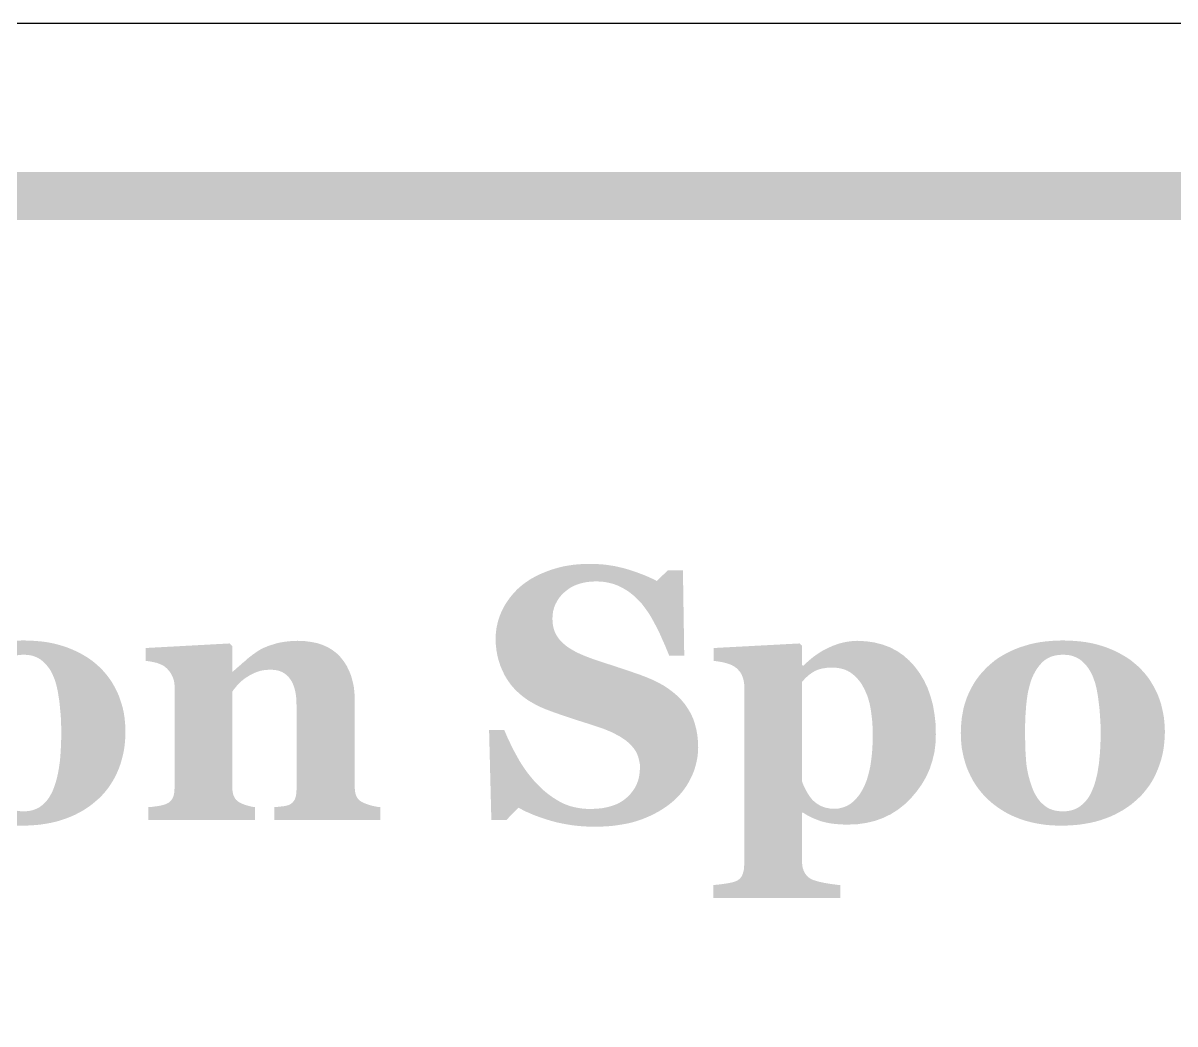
# Model space of a CAD drawing. Header units: millimetres. Extents: x 4 to 272, y 4 to 144.
# Drawn here: x 234.85 to 244.44, y 39.7 to 48.04 of the extents above; entities that cross this region are included whole.
import ezdxf

# ---------------------------------------------------------------- set-up
doc = ezdxf.new("R2010")
doc.units = ezdxf.units.MM
doc.layers.add('CUT', color=1, linetype='Continuous')
doc.layers.add('RASTER', color=7, linetype='Continuous')

msp = doc.modelspace()

# ---------------------------------------------------------------- hatches: boundary and pattern name
at = {"layer": 'RASTER'}
h = msp.add_hatch(color=7, dxfattribs=at)
h.paths.add_polyline_path([(209.2, 44.6), (209.234, 45.116), (209.337, 45.563), (209.509, 45.941), (209.75, 46.25), (210.059, 46.491), (210.438, 46.662), (210.884, 46.766), (211.4, 46.8), (268.6, 46.8), (269.116, 46.766), (269.563, 46.662), (269.941, 46.491), (270.25, 46.25), (270.491, 45.941), (270.663, 45.563), (270.766, 45.116), (270.8, 44.6), (270.8, 31.4), (270.766, 30.884), (270.662, 30.438), (270.491, 30.059), (270.25, 29.75), (269.941, 29.509), (269.563, 29.338), (269.116, 29.234), (268.6, 29.2), (211.4, 29.2), (210.884, 29.234), (210.438, 29.338), (210.059, 29.509), (209.75, 29.75), (209.509, 30.059), (209.337, 30.438), (209.234, 30.884), (209.2, 31.4)])
h.paths.add_polyline_path([(209.6, 44.6), (209.6, 31.4), (209.628, 30.978), (209.712, 30.613), (209.853, 30.303), (210.05, 30.05), (210.303, 29.853), (210.613, 29.712), (210.978, 29.628), (211.4, 29.6), (268.6, 29.6), (269.022, 29.628), (269.388, 29.712), (269.697, 29.853), (269.95, 30.05), (270.147, 30.303), (270.287, 30.612), (270.372, 30.978), (270.4, 31.4), (270.4, 44.6), (270.372, 45.022), (270.287, 45.387), (270.147, 45.697), (269.95, 45.95), (269.697, 46.147), (269.388, 46.288), (269.022, 46.372), (268.6, 46.4), (211.4, 46.4), (210.978, 46.372), (210.613, 46.288), (210.303, 46.147), (210.05, 45.95), (209.853, 45.697), (209.712, 45.387), (209.628, 45.022), (209.6, 44.6)], flags=0)
for points in [[(239.608, 41.344), (239.561, 41.345), (239.515, 41.347), (239.469, 41.351), (239.424, 41.356), (239.38, 41.363), (239.337, 41.371), (239.295, 41.38), (239.253, 41.391), (239.213, 41.403), (239.174, 41.416), (239.136, 41.429), (239.101, 41.442), (239.067, 41.457), (239.034, 41.471), (239.003, 41.487), (238.974, 41.503), (238.873, 41.4), (238.748, 41.4), (238.729, 42.151), (238.855, 42.151), (238.866, 42.125), (238.878, 42.097), (238.89, 42.07), (238.904, 42.042), (238.917, 42.013), (238.932, 41.984), (238.948, 41.955), (238.964, 41.926), (238.98, 41.897), (238.998, 41.868), (239.016, 41.84), (239.035, 41.813), (239.054, 41.787), (239.074, 41.762), (239.095, 41.737), (239.116, 41.713), (239.139, 41.69), (239.162, 41.667), (239.186, 41.645), (239.211, 41.624), (239.236, 41.605), (239.262, 41.587), (239.289, 41.57), (239.316, 41.554), (239.344, 41.539), (239.374, 41.527), (239.404, 41.516), (239.436, 41.508), (239.469, 41.501), (239.503, 41.496), (239.538, 41.493), (239.574, 41.492), (239.623, 41.494), (239.668, 41.498), (239.711, 41.506), (239.75, 41.517), (239.787, 41.53), (239.821, 41.547), (239.852, 41.567), (239.88, 41.59), (239.905, 41.615), (239.926, 41.642), (239.945, 41.67), (239.96, 41.7), (239.971, 41.731), (239.979, 41.764), (239.984, 41.799), (239.986, 41.835), (239.985, 41.865), (239.98, 41.893), (239.973, 41.921), (239.964, 41.947), (239.951, 41.972), (239.935, 41.996), (239.917, 42.018), (239.896, 42.039), (239.872, 42.06), (239.845, 42.079), (239.815, 42.098), (239.781, 42.116), (239.745, 42.134), (239.705, 42.151), (239.663, 42.167), (239.617, 42.182), (239.586, 42.192), (239.557, 42.202), (239.527, 42.211), (239.499, 42.22), (239.471, 42.229), (239.443, 42.238), (239.417, 42.247), (239.391, 42.255), (239.365, 42.264), (239.34, 42.272), (239.315, 42.281), (239.29, 42.29), (239.266, 42.298), (239.243, 42.307), (239.219, 42.316), (239.197, 42.324), (239.146, 42.346), (239.099, 42.371), (239.055, 42.397), (239.014, 42.426), (238.977, 42.457), (238.943, 42.49), (238.912, 42.525), (238.885, 42.563), (238.861, 42.602), (238.841, 42.643), (238.823, 42.685), (238.809, 42.728), (238.798, 42.771), (238.79, 42.817), (238.785, 42.863), (238.783, 42.91), (238.784, 42.941), (238.787, 42.97), (238.791, 43), (238.797, 43.029), (238.804, 43.059), (238.813, 43.087), (238.824, 43.116), (238.836, 43.144), (238.85, 43.172), (238.866, 43.199), (238.883, 43.225), (238.901, 43.25), (238.921, 43.275), (238.942, 43.299), (238.965, 43.323), (238.99, 43.345), (239.015, 43.366), (239.042, 43.385), (239.07, 43.404), (239.1, 43.421), (239.132, 43.438), (239.165, 43.453), (239.201, 43.468), (239.238, 43.482), (239.276, 43.494), (239.315, 43.505), (239.354, 43.514), (239.395, 43.521), (239.436, 43.527), (239.479, 43.531), (239.522, 43.533), (239.566, 43.534), (239.609, 43.534), (239.651, 43.531), (239.692, 43.528), (239.733, 43.522), (239.773, 43.516), (239.813, 43.507), (239.851, 43.498), (239.889, 43.487), (239.926, 43.475), (239.961, 43.463), (239.993, 43.451), (240.024, 43.439), (240.053, 43.427), (240.079, 43.415), (240.104, 43.403), (240.127, 43.391), (240.216, 43.479), (240.344, 43.479), (240.355, 42.77), (240.229, 42.77), (240.218, 42.798), (240.206, 42.827), (240.194, 42.856), (240.181, 42.885), (240.168, 42.914), (240.155, 42.944), (240.141, 42.974), (240.126, 43.003), (240.111, 43.032), (240.096, 43.06), (240.081, 43.087), (240.065, 43.113), (240.049, 43.137), (240.033, 43.16), (240.017, 43.181), (240.001, 43.202), (239.982, 43.222), (239.963, 43.242), (239.944, 43.261), (239.923, 43.278), (239.902, 43.295), (239.881, 43.31), (239.858, 43.324), (239.835, 43.337), (239.811, 43.349), (239.786, 43.359), (239.76, 43.368), (239.733, 43.375), (239.705, 43.381), (239.676, 43.385), (239.646, 43.387), (239.615, 43.388), (239.577, 43.386), (239.54, 43.382), (239.505, 43.375), (239.472, 43.365), (239.44, 43.353), (239.411, 43.338), (239.383, 43.319), (239.357, 43.298), (239.333, 43.275), (239.313, 43.251), (239.296, 43.225), (239.282, 43.198), (239.271, 43.17), (239.263, 43.141), (239.258, 43.11), (239.257, 43.077), (239.258, 43.047), (239.262, 43.018), (239.269, 42.99), (239.278, 42.964), (239.291, 42.939), (239.306, 42.916), (239.323, 42.894), (239.344, 42.874), (239.367, 42.854), (239.393, 42.835), (239.423, 42.817), (239.455, 42.799), (239.491, 42.782), (239.529, 42.766), (239.571, 42.75), (239.615, 42.734), (239.643, 42.725), (239.67, 42.716), (239.697, 42.707), (239.725, 42.698), (239.753, 42.689), (239.781, 42.68), (239.809, 42.67), (239.837, 42.661), (239.864, 42.652), (239.892, 42.643), (239.918, 42.634), (239.943, 42.625), (239.968, 42.617), (239.992, 42.608), (240.015, 42.599), (240.037, 42.591), (240.089, 42.569), (240.137, 42.546), (240.182, 42.521), (240.224, 42.493), (240.263, 42.464), (240.299, 42.433), (240.331, 42.4), (240.36, 42.365), (240.386, 42.327), (240.409, 42.288), (240.428, 42.247), (240.443, 42.203), (240.455, 42.157), (240.464, 42.109), (240.469, 42.059), (240.471, 42.006), (240.47, 41.973), (240.467, 41.94), (240.462, 41.907), (240.455, 41.874), (240.446, 41.841), (240.436, 41.809), (240.423, 41.777), (240.408, 41.746), (240.392, 41.715), (240.374, 41.685), (240.355, 41.657), (240.334, 41.63), (240.312, 41.605), (240.289, 41.581), (240.264, 41.558), (240.238, 41.536), (240.208, 41.514), (240.177, 41.493), (240.145, 41.473), (240.112, 41.455), (240.077, 41.437), (240.042, 41.422), (240.005, 41.407), (239.967, 41.394), (239.928, 41.382), (239.887, 41.372), (239.844, 41.364), (239.8, 41.357), (239.755, 41.351), (239.707, 41.347), (239.659, 41.345), (239.608, 41.344)], [(237.823, 41.4), (236.941, 41.4), (236.941, 41.507), (236.948, 41.508), (236.955, 41.508), (236.963, 41.509), (236.971, 41.51), (236.98, 41.511), (236.989, 41.512), (236.998, 41.513), (237.008, 41.514), (237.018, 41.515), (237.027, 41.517), (237.035, 41.518), (237.043, 41.52), (237.05, 41.522), (237.057, 41.524), (237.063, 41.526), (237.068, 41.529), (237.076, 41.533), (237.082, 41.538), (237.089, 41.543), (237.094, 41.549), (237.1, 41.555), (237.104, 41.561), (237.108, 41.568), (237.112, 41.576), (237.115, 41.584), (237.118, 41.593), (237.12, 41.603), (237.122, 41.614), (237.123, 41.626), (237.124, 41.638), (237.125, 41.652), (237.125, 41.667), (237.125, 42.352), (237.124, 42.388), (237.122, 42.422), (237.118, 42.454), (237.112, 42.483), (237.104, 42.51), (237.094, 42.535), (237.083, 42.557), (237.07, 42.577), (237.056, 42.595), (237.04, 42.61), (237.022, 42.623), (237.002, 42.634), (236.981, 42.642), (236.959, 42.648), (236.934, 42.651), (236.908, 42.652), (236.894, 42.652), (236.88, 42.651), (236.866, 42.65), (236.852, 42.648), (236.838, 42.646), (236.825, 42.643), (236.812, 42.639), (236.799, 42.635), (236.787, 42.63), (236.774, 42.625), (236.762, 42.619), (236.749, 42.613), (236.737, 42.607), (236.725, 42.599), (236.713, 42.592), (236.7, 42.584), (236.69, 42.576), (236.68, 42.569), (236.671, 42.561), (236.662, 42.554), (236.654, 42.546), (236.646, 42.539), (236.639, 42.531), (236.632, 42.524), (236.626, 42.516), (236.62, 42.509), (236.614, 42.501), (236.609, 42.495), (236.603, 42.488), (236.598, 42.482), (236.594, 42.475), (236.589, 42.469), (236.589, 41.683), (236.589, 41.67), (236.59, 41.658), (236.591, 41.647), (236.593, 41.636), (236.595, 41.625), (236.597, 41.615), (236.6, 41.606), (236.604, 41.597), (236.608, 41.589), (236.612, 41.581), (236.617, 41.574), (236.623, 41.567), (236.63, 41.561), (236.636, 41.555), (236.644, 41.55), (236.652, 41.545), (236.658, 41.542), (236.665, 41.539), (236.671, 41.536), (236.678, 41.533), (236.686, 41.53), (236.694, 41.527), (236.702, 41.524), (236.711, 41.522), (236.719, 41.519), (236.728, 41.517), (236.737, 41.515), (236.745, 41.513), (236.754, 41.511), (236.763, 41.509), (236.771, 41.508), (236.78, 41.507), (236.78, 41.4), (235.889, 41.4), (235.889, 41.507), (235.898, 41.508), (235.907, 41.509), (235.916, 41.509), (235.926, 41.51), (235.935, 41.511), (235.944, 41.513), (235.954, 41.514), (235.963, 41.515), (235.972, 41.516), (235.981, 41.518), (235.989, 41.519), (235.997, 41.521), (236.005, 41.523), (236.013, 41.525), (236.02, 41.527), (236.027, 41.529), (236.038, 41.533), (236.048, 41.538), (236.058, 41.543), (236.066, 41.549), (236.074, 41.556), (236.08, 41.563), (236.086, 41.571), (236.091, 41.579), (236.095, 41.587), (236.099, 41.597), (236.102, 41.607), (236.104, 41.618), (236.106, 41.629), (236.108, 41.641), (236.108, 41.653), (236.109, 41.667), (236.109, 42.519), (236.108, 42.53), (236.107, 42.542), (236.105, 42.553), (236.103, 42.564), (236.099, 42.575), (236.095, 42.586), (236.091, 42.597), (236.085, 42.608), (236.079, 42.619), (236.073, 42.629), (236.066, 42.639), (236.058, 42.648), (236.05, 42.657), (236.042, 42.665), (236.033, 42.673), (236.024, 42.68), (236.017, 42.685), (236.01, 42.689), (236.002, 42.693), (235.994, 42.696), (235.985, 42.7), (235.976, 42.703), (235.967, 42.707), (235.957, 42.71), (235.947, 42.712), (235.936, 42.715), (235.926, 42.717), (235.915, 42.719), (235.904, 42.721), (235.892, 42.723), (235.88, 42.724), (235.868, 42.726), (235.868, 42.833), (236.567, 42.871), (236.589, 42.849), (236.589, 42.636), (236.595, 42.636), (236.605, 42.646), (236.617, 42.656), (236.628, 42.666), (236.64, 42.677), (236.653, 42.688), (236.666, 42.699), (236.68, 42.712), (236.695, 42.724), (236.709, 42.737), (236.723, 42.749), (236.737, 42.76), (236.751, 42.771), (236.764, 42.781), (236.778, 42.79), (236.79, 42.799), (236.803, 42.808), (236.817, 42.816), (236.832, 42.825), (236.848, 42.833), (236.866, 42.84), (236.884, 42.848), (236.903, 42.855), (236.924, 42.861), (236.945, 42.868), (236.967, 42.874), (236.99, 42.879), (237.013, 42.883), (237.036, 42.886), (237.06, 42.889), (237.083, 42.891), (237.108, 42.892), (237.133, 42.893), (237.19, 42.891), (237.244, 42.884), (237.295, 42.874), (237.341, 42.859), (237.384, 42.84), (237.424, 42.816), (237.459, 42.789), (237.491, 42.757), (237.519, 42.722), (237.543, 42.684), (237.563, 42.643), (237.58, 42.6), (237.593, 42.553), (237.603, 42.504), (237.608, 42.452), (237.61, 42.398), (237.61, 41.68), (237.61, 41.667), (237.611, 41.654), (237.612, 41.642), (237.614, 41.631), (237.616, 41.621), (237.619, 41.611), (237.622, 41.602), (237.626, 41.593), (237.631, 41.586), (237.636, 41.578), (237.642, 41.571), (237.649, 41.564), (237.657, 41.558), (237.666, 41.552), (237.676, 41.547), (237.686, 41.542), (237.692, 41.54), (237.699, 41.537), (237.705, 41.534), (237.712, 41.532), (237.72, 41.529), (237.728, 41.527), (237.736, 41.524), (237.744, 41.522), (237.753, 41.519), (237.762, 41.517), (237.771, 41.515), (237.781, 41.513), (237.791, 41.511), (237.801, 41.509), (237.812, 41.508), (237.823, 41.507)]]:
    msp.add_hatch(color=7, dxfattribs=at).paths.add_polyline_path(points)
h = msp.add_hatch(color=7, dxfattribs=at)
h.paths.add_polyline_path([(235.477, 42.68), (235.504, 42.654), (235.528, 42.627), (235.551, 42.599), (235.573, 42.569), (235.593, 42.538), (235.611, 42.506), (235.628, 42.473), (235.643, 42.439), (235.656, 42.403), (235.668, 42.367), (235.678, 42.33), (235.686, 42.292), (235.692, 42.254), (235.696, 42.214), (235.699, 42.175), (235.7, 42.134), (235.699, 42.094), (235.696, 42.054), (235.692, 42.015), (235.686, 41.976), (235.678, 41.938), (235.668, 41.9), (235.657, 41.863), (235.644, 41.827), (235.629, 41.792), (235.612, 41.757), (235.594, 41.725), (235.574, 41.693), (235.553, 41.663), (235.53, 41.634), (235.505, 41.606), (235.479, 41.58), (235.449, 41.554), (235.418, 41.528), (235.386, 41.505), (235.352, 41.483), (235.317, 41.463), (235.28, 41.444), (235.242, 41.427), (235.203, 41.412), (235.162, 41.398), (235.12, 41.386), (235.076, 41.376), (235.031, 41.368), (234.984, 41.361), (234.936, 41.357), (234.887, 41.354), (234.836, 41.353), (234.791, 41.354), (234.748, 41.356), (234.706, 41.36), (234.664, 41.366), (234.623, 41.373), (234.584, 41.382), (234.545, 41.392), (234.507, 41.404), (234.47, 41.418), (234.434, 41.433), (234.399, 41.45), (234.365, 41.468), (234.333, 41.489), (234.301, 41.51), (234.27, 41.533), (234.241, 41.558), (234.214, 41.583), (234.188, 41.61), (234.164, 41.638), (234.141, 41.668), (234.12, 41.699), (234.1, 41.731), (234.082, 41.765), (234.065, 41.801), (234.05, 41.837), (234.037, 41.875), (234.026, 41.914), (234.017, 41.954), (234.01, 41.994), (234.005, 42.036), (234.002, 42.079), (234.001, 42.124), (234.002, 42.167), (234.004, 42.209), (234.009, 42.25), (234.015, 42.29), (234.023, 42.328), (234.032, 42.365), (234.044, 42.402), (234.057, 42.436), (234.072, 42.47), (234.089, 42.503), (234.107, 42.535), (234.128, 42.566), (234.15, 42.596), (234.173, 42.625), (234.199, 42.653), (234.226, 42.68), (234.254, 42.705), (234.284, 42.729), (234.315, 42.751), (234.347, 42.771), (234.382, 42.79), (234.417, 42.808), (234.455, 42.824), (234.494, 42.839), (234.534, 42.852), (234.575, 42.864), (234.618, 42.874), (234.662, 42.882), (234.707, 42.888), (234.753, 42.892), (234.8, 42.895), (234.849, 42.896), (234.899, 42.895), (234.948, 42.892), (234.996, 42.888), (235.042, 42.882), (235.086, 42.874), (235.129, 42.864), (235.17, 42.852), (235.21, 42.839), (235.248, 42.824), (235.285, 42.808), (235.321, 42.79), (235.355, 42.771), (235.388, 42.751), (235.419, 42.729), (235.449, 42.705), (235.477, 42.68)])
h.paths.add_polyline_path([(235.102, 41.665), (235.11, 41.686), (235.117, 41.708), (235.124, 41.732), (235.13, 41.756), (235.136, 41.781), (235.141, 41.808), (235.146, 41.836), (235.15, 41.864), (235.154, 41.894), (235.157, 41.925), (235.159, 41.958), (235.161, 41.991), (235.163, 42.026), (235.164, 42.062), (235.165, 42.099), (235.165, 42.137), (235.165, 42.163), (235.164, 42.19), (235.163, 42.218), (235.162, 42.247), (235.16, 42.276), (235.157, 42.307), (235.154, 42.339), (235.151, 42.371), (235.147, 42.403), (235.142, 42.434), (235.138, 42.462), (235.132, 42.489), (235.127, 42.514), (235.12, 42.538), (235.114, 42.559), (235.107, 42.579), (235.097, 42.602), (235.087, 42.623), (235.077, 42.643), (235.065, 42.662), (235.052, 42.679), (235.039, 42.695), (235.024, 42.71), (235.009, 42.724), (234.993, 42.737), (234.976, 42.747), (234.958, 42.756), (234.939, 42.764), (234.919, 42.77), (234.897, 42.774), (234.875, 42.776), (234.852, 42.777), (234.826, 42.776), (234.802, 42.773), (234.78, 42.769), (234.758, 42.763), (234.738, 42.755), (234.719, 42.745), (234.702, 42.733), (234.686, 42.72), (234.67, 42.705), (234.656, 42.689), (234.643, 42.672), (234.63, 42.654), (234.619, 42.635), (234.608, 42.615), (234.598, 42.594), (234.59, 42.572), (234.582, 42.551), (234.575, 42.528), (234.569, 42.505), (234.564, 42.481), (234.559, 42.456), (234.554, 42.431), (234.55, 42.404), (234.547, 42.376), (234.544, 42.348), (234.542, 42.32), (234.54, 42.291), (234.538, 42.262), (234.537, 42.233), (234.536, 42.203), (234.536, 42.173), (234.535, 42.143), (234.536, 42.104), (234.536, 42.066), (234.537, 42.031), (234.538, 41.997), (234.539, 41.965), (234.541, 41.934), (234.543, 41.905), (234.546, 41.878), (234.549, 41.852), (234.553, 41.826), (234.557, 41.8), (234.563, 41.773), (234.57, 41.747), (234.578, 41.721), (234.586, 41.694), (234.595, 41.668), (234.604, 41.646), (234.614, 41.625), (234.625, 41.605), (234.636, 41.587), (234.649, 41.569), (234.662, 41.553), (234.677, 41.538), (234.692, 41.525), (234.708, 41.512), (234.726, 41.501), (234.744, 41.492), (234.764, 41.485), (234.784, 41.479), (234.806, 41.475), (234.828, 41.473), (234.852, 41.472), (234.873, 41.473), (234.894, 41.475), (234.914, 41.479), (234.933, 41.484), (234.952, 41.491), (234.97, 41.499), (234.987, 41.509), (235.003, 41.521), (235.018, 41.534), (235.033, 41.548), (235.046, 41.564), (235.059, 41.581), (235.071, 41.6), (235.082, 41.62), (235.093, 41.642), (235.102, 41.665)], flags=0)
h = msp.add_hatch(color=7, dxfattribs=at)
h.paths.add_polyline_path([(242.451, 42.113), (242.448, 42.037), (242.439, 41.964), (242.422, 41.894), (242.4, 41.826), (242.371, 41.761), (242.335, 41.699), (242.293, 41.64), (242.245, 41.583), (242.192, 41.531), (242.135, 41.486), (242.075, 41.448), (242.011, 41.417), (241.944, 41.393), (241.873, 41.376), (241.799, 41.365), (241.722, 41.362), (241.688, 41.362), (241.655, 41.364), (241.624, 41.366), (241.594, 41.369), (241.567, 41.373), (241.541, 41.378), (241.516, 41.384), (241.493, 41.39), (241.472, 41.398), (241.451, 41.406), (241.432, 41.414), (241.413, 41.422), (241.396, 41.431), (241.379, 41.44), (241.363, 41.45), (241.348, 41.46), (241.337, 41.46), (241.337, 41.048), (241.337, 41.036), (241.338, 41.024), (241.34, 41.012), (241.342, 41), (241.346, 40.99), (241.349, 40.979), (241.354, 40.969), (241.359, 40.959), (241.365, 40.95), (241.372, 40.941), (241.379, 40.933), (241.387, 40.926), (241.395, 40.919), (241.404, 40.913), (241.413, 40.908), (241.423, 40.903), (241.433, 40.899), (241.445, 40.896), (241.457, 40.892), (241.471, 40.888), (241.485, 40.884), (241.501, 40.881), (241.518, 40.877), (241.535, 40.874), (241.553, 40.871), (241.57, 40.868), (241.586, 40.866), (241.602, 40.864), (241.616, 40.862), (241.63, 40.86), (241.644, 40.859), (241.656, 40.858), (241.656, 40.75), (240.598, 40.75), (240.598, 40.858), (240.608, 40.859), (240.618, 40.86), (240.629, 40.861), (240.64, 40.862), (240.652, 40.864), (240.664, 40.865), (240.677, 40.867), (240.691, 40.869), (240.704, 40.871), (240.717, 40.873), (240.729, 40.875), (240.739, 40.877), (240.749, 40.879), (240.759, 40.881), (240.767, 40.884), (240.774, 40.886), (240.785, 40.89), (240.796, 40.895), (240.805, 40.901), (240.814, 40.908), (240.821, 40.915), (240.828, 40.923), (240.833, 40.931), (240.838, 40.941), (240.842, 40.951), (240.845, 40.961), (240.848, 40.971), (240.851, 40.982), (240.852, 40.994), (240.854, 41.005), (240.854, 41.017), (240.855, 41.029), (240.855, 42.528), (240.853, 42.54), (240.852, 42.551), (240.849, 42.563), (240.847, 42.573), (240.844, 42.584), (240.84, 42.594), (240.836, 42.604), (240.832, 42.613), (240.827, 42.622), (240.822, 42.631), (240.815, 42.639), (240.808, 42.647), (240.801, 42.655), (240.793, 42.663), (240.784, 42.67), (240.774, 42.677), (240.767, 42.682), (240.758, 42.686), (240.75, 42.691), (240.74, 42.695), (240.73, 42.699), (240.72, 42.702), (240.708, 42.706), (240.697, 42.709), (240.684, 42.712), (240.672, 42.715), (240.66, 42.717), (240.649, 42.719), (240.637, 42.721), (240.625, 42.723), (240.613, 42.724), (240.601, 42.726), (240.601, 42.833), (241.315, 42.871), (241.337, 42.852), (241.337, 42.689), (241.348, 42.686), (241.373, 42.71), (241.398, 42.732), (241.424, 42.754), (241.45, 42.773), (241.478, 42.792), (241.505, 42.809), (241.534, 42.824), (241.563, 42.838), (241.592, 42.851), (241.622, 42.862), (241.651, 42.872), (241.68, 42.879), (241.71, 42.885), (241.739, 42.889), (241.768, 42.892), (241.797, 42.893), (241.87, 42.889), (241.94, 42.879), (242.006, 42.862), (242.068, 42.839), (242.126, 42.809), (242.18, 42.772), (242.23, 42.728), (242.276, 42.678), (242.317, 42.622), (242.353, 42.562), (242.383, 42.498), (242.407, 42.43), (242.427, 42.357), (242.44, 42.28), (242.449, 42.199), (242.451, 42.113)])
h.paths.add_polyline_path([(241.926, 42.108), (241.925, 42.135), (241.925, 42.162), (241.923, 42.189), (241.922, 42.215), (241.919, 42.241), (241.916, 42.267), (241.913, 42.292), (241.909, 42.318), (241.905, 42.342), (241.9, 42.367), (241.894, 42.39), (241.887, 42.413), (241.88, 42.435), (241.871, 42.456), (241.862, 42.477), (241.852, 42.497), (241.842, 42.516), (241.831, 42.535), (241.819, 42.552), (241.806, 42.568), (241.793, 42.583), (241.779, 42.598), (241.763, 42.611), (241.748, 42.623), (241.731, 42.634), (241.713, 42.644), (241.695, 42.652), (241.675, 42.658), (241.655, 42.663), (241.634, 42.667), (241.612, 42.669), (241.589, 42.67), (241.565, 42.67), (241.543, 42.668), (241.523, 42.665), (241.503, 42.662), (241.484, 42.657), (241.467, 42.651), (241.451, 42.645), (241.436, 42.637), (241.422, 42.629), (241.409, 42.619), (241.395, 42.61), (241.383, 42.599), (241.371, 42.588), (241.359, 42.576), (241.348, 42.564), (241.337, 42.551), (241.337, 41.721), (241.339, 41.713), (241.342, 41.705), (241.346, 41.696), (241.349, 41.687), (241.354, 41.678), (241.359, 41.667), (241.364, 41.657), (241.37, 41.645), (241.377, 41.634), (241.383, 41.623), (241.389, 41.613), (241.395, 41.604), (241.401, 41.595), (241.408, 41.586), (241.414, 41.579), (241.42, 41.571), (241.429, 41.562), (241.439, 41.553), (241.449, 41.545), (241.459, 41.537), (241.47, 41.53), (241.481, 41.524), (241.492, 41.518), (241.504, 41.513), (241.516, 41.508), (241.528, 41.504), (241.54, 41.501), (241.553, 41.499), (241.566, 41.496), (241.579, 41.495), (241.592, 41.494), (241.606, 41.494), (241.642, 41.496), (241.675, 41.504), (241.707, 41.516), (241.737, 41.533), (241.765, 41.555), (241.791, 41.582), (241.816, 41.613), (241.838, 41.65), (241.859, 41.691), (241.877, 41.737), (241.891, 41.787), (241.904, 41.842), (241.913, 41.902), (241.92, 41.966), (241.924, 42.034), (241.926, 42.108)], flags=0)
h = msp.add_hatch(color=7, dxfattribs=at)
h.paths.add_polyline_path([(244.136, 42.68), (244.162, 42.654), (244.187, 42.627), (244.21, 42.599), (244.232, 42.569), (244.251, 42.538), (244.27, 42.506), (244.286, 42.473), (244.302, 42.439), (244.315, 42.403), (244.327, 42.367), (244.336, 42.33), (244.344, 42.292), (244.351, 42.254), (244.355, 42.214), (244.358, 42.175), (244.359, 42.134), (244.358, 42.094), (244.355, 42.054), (244.351, 42.015), (244.345, 41.976), (244.337, 41.938), (244.327, 41.9), (244.315, 41.863), (244.302, 41.827), (244.287, 41.792), (244.271, 41.757), (244.253, 41.725), (244.233, 41.693), (244.211, 41.663), (244.188, 41.634), (244.164, 41.606), (244.137, 41.58), (244.108, 41.554), (244.077, 41.528), (244.044, 41.505), (244.011, 41.483), (243.975, 41.463), (243.939, 41.444), (243.901, 41.427), (243.861, 41.412), (243.821, 41.398), (243.778, 41.386), (243.735, 41.376), (243.689, 41.368), (243.643, 41.361), (243.595, 41.357), (243.545, 41.354), (243.494, 41.353), (243.45, 41.354), (243.407, 41.356), (243.364, 41.36), (243.323, 41.366), (243.282, 41.373), (243.242, 41.382), (243.204, 41.392), (243.166, 41.404), (243.129, 41.418), (243.093, 41.433), (243.058, 41.45), (243.024, 41.468), (242.991, 41.489), (242.96, 41.51), (242.929, 41.533), (242.9, 41.558), (242.873, 41.583), (242.847, 41.61), (242.823, 41.638), (242.8, 41.668), (242.779, 41.699), (242.759, 41.731), (242.741, 41.765), (242.724, 41.801), (242.709, 41.837), (242.696, 41.875), (242.685, 41.914), (242.676, 41.954), (242.668, 41.994), (242.663, 42.036), (242.66, 42.079), (242.659, 42.124), (242.66, 42.167), (242.663, 42.209), (242.667, 42.25), (242.674, 42.29), (242.681, 42.328), (242.691, 42.365), (242.703, 42.402), (242.716, 42.436), (242.731, 42.47), (242.748, 42.503), (242.766, 42.535), (242.786, 42.566), (242.808, 42.596), (242.832, 42.625), (242.858, 42.653), (242.885, 42.68), (242.913, 42.705), (242.942, 42.729), (242.973, 42.751), (243.006, 42.771), (243.04, 42.79), (243.076, 42.808), (243.113, 42.824), (243.152, 42.839), (243.193, 42.852), (243.234, 42.864), (243.277, 42.874), (243.321, 42.882), (243.366, 42.888), (243.412, 42.892), (243.459, 42.895), (243.508, 42.896), (243.558, 42.895), (243.607, 42.892), (243.654, 42.888), (243.7, 42.882), (243.745, 42.874), (243.788, 42.864), (243.829, 42.852), (243.869, 42.839), (243.907, 42.824), (243.944, 42.808), (243.979, 42.79), (244.013, 42.771), (244.046, 42.751), (244.078, 42.729), (244.107, 42.705), (244.136, 42.68)])
h.paths.add_polyline_path([(243.761, 41.665), (243.769, 41.686), (243.776, 41.708), (243.783, 41.732), (243.789, 41.756), (243.795, 41.781), (243.8, 41.808), (243.804, 41.836), (243.809, 41.864), (243.812, 41.894), (243.815, 41.925), (243.818, 41.958), (243.82, 41.991), (243.822, 42.026), (243.823, 42.062), (243.824, 42.099), (243.824, 42.137), (243.824, 42.163), (243.823, 42.19), (243.822, 42.218), (243.82, 42.247), (243.818, 42.276), (243.816, 42.307), (243.813, 42.339), (243.809, 42.371), (243.805, 42.403), (243.801, 42.434), (243.796, 42.462), (243.791, 42.489), (243.785, 42.514), (243.779, 42.538), (243.772, 42.559), (243.765, 42.579), (243.756, 42.602), (243.746, 42.623), (243.735, 42.643), (243.723, 42.662), (243.711, 42.679), (243.697, 42.695), (243.683, 42.71), (243.668, 42.724), (243.652, 42.737), (243.635, 42.747), (243.617, 42.756), (243.597, 42.764), (243.577, 42.77), (243.556, 42.774), (243.534, 42.776), (243.51, 42.777), (243.485, 42.776), (243.461, 42.773), (243.438, 42.769), (243.417, 42.763), (243.397, 42.755), (243.378, 42.745), (243.36, 42.733), (243.344, 42.72), (243.329, 42.705), (243.315, 42.689), (243.302, 42.672), (243.289, 42.654), (243.278, 42.635), (243.267, 42.615), (243.257, 42.594), (243.248, 42.572), (243.241, 42.551), (243.234, 42.528), (243.228, 42.505), (243.222, 42.481), (243.217, 42.456), (243.213, 42.431), (243.209, 42.404), (243.206, 42.376), (243.203, 42.348), (243.201, 42.32), (243.199, 42.291), (243.197, 42.262), (243.196, 42.233), (243.195, 42.203), (243.194, 42.173), (243.194, 42.143), (243.194, 42.104), (243.195, 42.066), (243.196, 42.031), (243.197, 41.997), (243.198, 41.965), (243.2, 41.934), (243.202, 41.905), (243.204, 41.878), (243.207, 41.852), (243.211, 41.826), (243.216, 41.8), (243.222, 41.773), (243.229, 41.747), (243.236, 41.721), (243.245, 41.694), (243.254, 41.668), (243.263, 41.646), (243.273, 41.625), (243.284, 41.605), (243.295, 41.587), (243.308, 41.569), (243.321, 41.553), (243.336, 41.538), (243.351, 41.525), (243.367, 41.512), (243.384, 41.501), (243.403, 41.492), (243.422, 41.485), (243.443, 41.479), (243.464, 41.475), (243.487, 41.473), (243.51, 41.472), (243.532, 41.473), (243.553, 41.475), (243.573, 41.479), (243.592, 41.484), (243.611, 41.491), (243.628, 41.499), (243.645, 41.509), (243.661, 41.521), (243.677, 41.534), (243.691, 41.548), (243.705, 41.564), (243.718, 41.581), (243.73, 41.6), (243.741, 41.62), (243.751, 41.642), (243.761, 41.665)], flags=0)

# ---------------------------------------------------------------- linework, layer by layer
at = {"layer": 'CUT'}
msp.add_lwpolyline([(210.999, 48.04), (269.001, 48.04)], dxfattribs=at)

doc.saveas('drawing.dxf')
